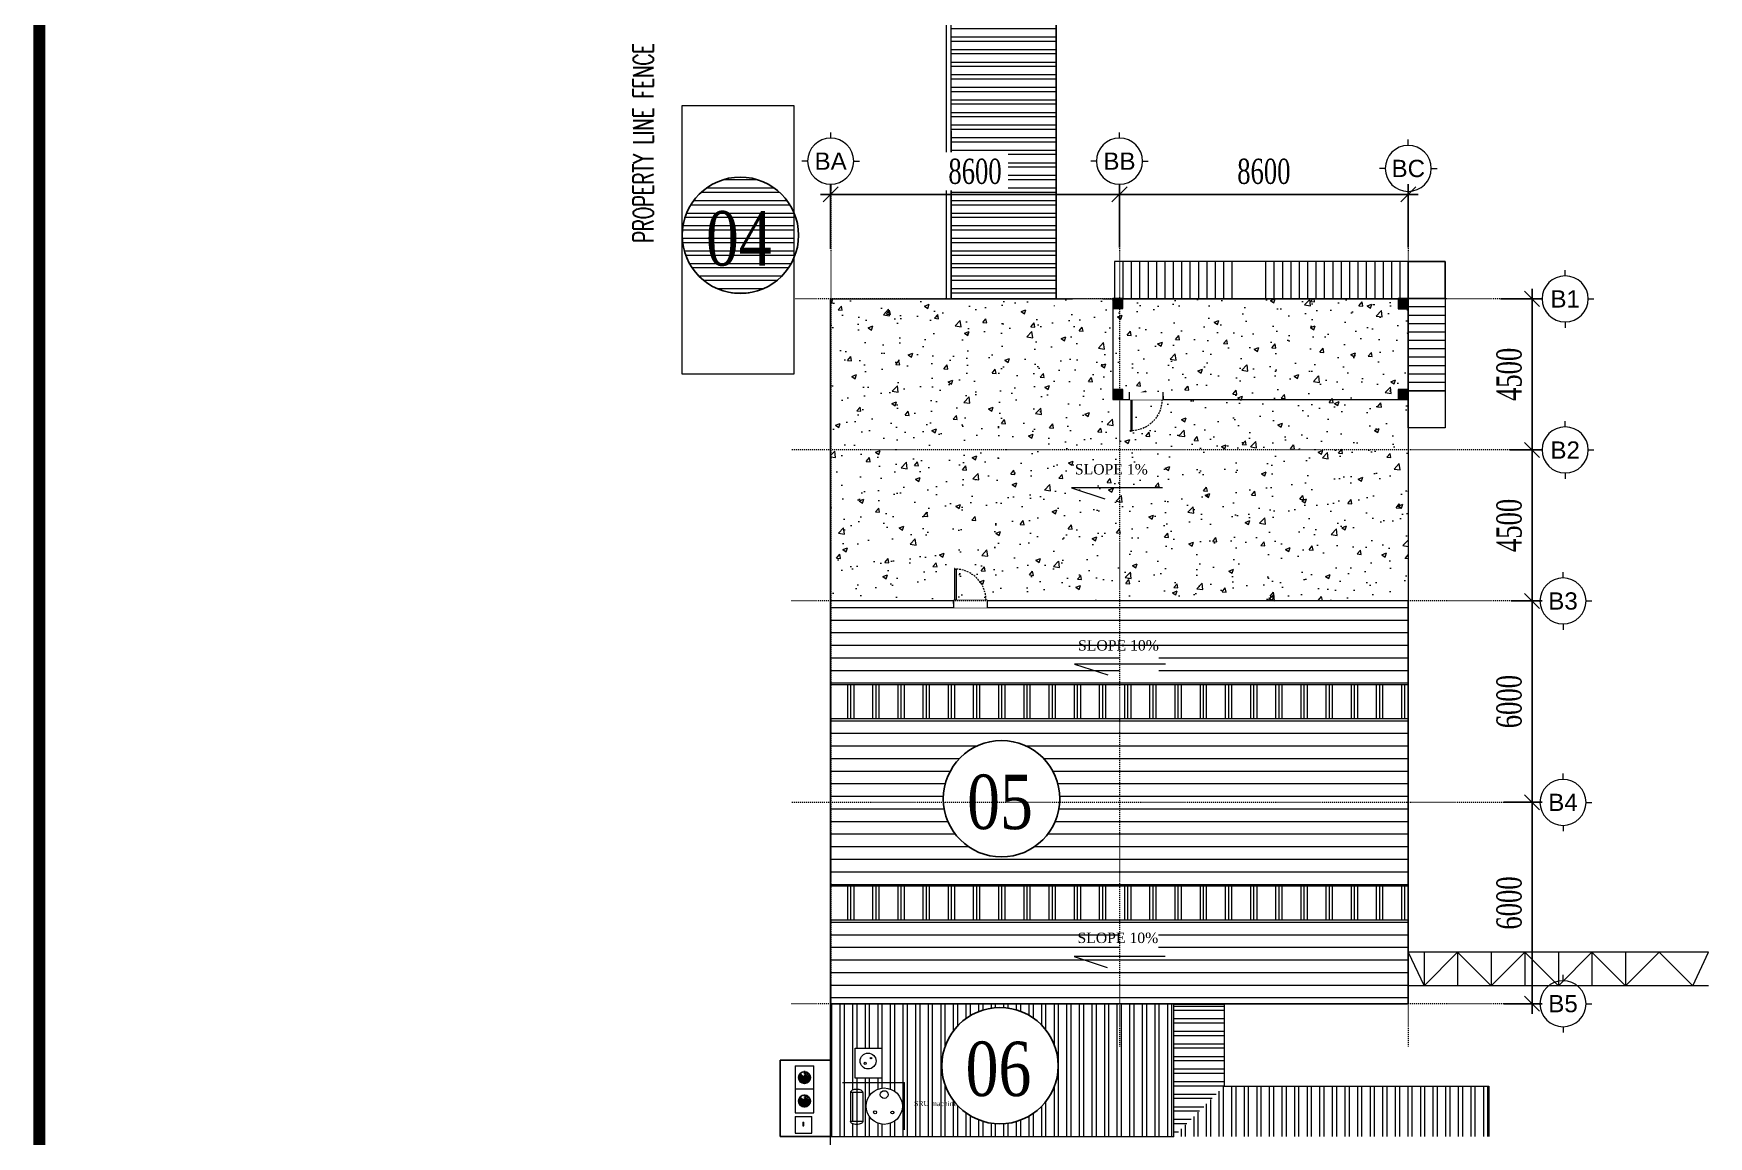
# Model space of a CAD drawing. Header units: inches. Extents: x 340055 to 349452, y -34649 to -30845.
# Drawn here: x 343506.6 to 343672.9, y -32087.1 to -31977.5 of the extents above; entities that cross this region are included whole.
import ezdxf
from ezdxf.enums import TextEntityAlignment as Align

# ---------------------------------------------------------------- set-up
doc = ezdxf.new("R2010")
doc.units = ezdxf.units.IN
doc.header["$MEASUREMENT"] = 0
for name, pattern in [('XRF-A-GRID LINE$0$CENTER', [50.8, 31.75, -6.35, 6.35, -6.35]), ('XRF-A-RF PLAN$0$ACAD_ISO02W100', [15, 12, -3]), ('XRF-A-RF PLAN$0$CENTER', [50.8, 31.75, -6.35, 6.35, -6.35]), ('XRF-A-RF PLAN$0$DASHED', [0.75, 0.5, -0.25]), ('XRF-A-RF PLAN$0$DASHED2', [0.375, 0.25, -0.125])]:
    doc.linetypes.add(name, pattern=pattern)
for name, color, linetype in [('3', 3, 'Continuous'), ('CAUTAO', 7, 'Continuous'), ('XRF-A-RF PLAN$0$cat1', 31, 'Continuous'), ('XRF-A-RF PLAN$0$Line', 7, 'Continuous'), ('XRF-A-RF PLAN$0$MText', 7, 'Continuous'), ('XRF-A-RF PLAN$0$Polyline', 7, 'Continuous'), ('XRF-A-RF PLAN$0$TL cloud', 4, 'Continuous'), ('XRF-A-RF PLAN$0$TL- Steel Platform Structure', 30, 'Continuous'), ('XRF-A-RF PLAN$0$TL-Roof', 60, 'Continuous')]:
    doc.layers.add(name, color=color, linetype=linetype)
for name, color, linetype, lineweight in [('TL-TIILE BLOCK A2$0$TL-TITLE BLOCK 1', 7, 'Continuous', 50), ('XRF-A-GRID LINE$0$text', 2, 'Continuous', 20), ('XRF-A-GRID LINE$0$TL-AXIS', 252, 'Continuous', 15), ('XRF-A-GRID LINE$0$ZONES', 7, 'Continuous', 9), ('XRF-A-RF PLAN$0$DOOR 1', 140, 'Continuous', 15), ('XRF-A-RF PLAN$0$khuat', 9, 'XRF-A-RF PLAN$0$DASHED2', 15), ('XRF-A-RF PLAN$0$TL-AXIS', 252, 'XRF-A-RF PLAN$0$CENTER', 15), ('XRF-A-RF PLAN$0$TL-CSA-AXIS', 252, 'Continuous', 15), ('XRF-A-RF PLAN$0$TL-RC', 4, 'Continuous', 15), ('XRF-A-RF PLAN$0$WIPEOUT', 252, 'Continuous', 40)]:
    doc.layers.add(name, color=color, linetype=linetype, lineweight=lineweight)
doc.styles.add('ST1', font='times.ttf', dxfattribs={"width": 0.7})
doc.styles.add('vntimeh.shx', font='vntimeh.shx', dxfattribs={"width": 0.8, "bigfont": 'bigfont.shx'})
doc.styles.add('XRF-A-GRID LINE$0$ARIALH', font='')
doc.styles.add('XRF-A-RF PLAN$0$DIM', font='romans.shx', dxfattribs={"width": 0.65})
doc.styles.add('XRF-A-RF PLAN$0$Standard', font='arial.ttf')
doc.styles.add('XRF-A-RF PLAN$0$VNH', font='', dxfattribs={"height": 150})
doc.styles.get('XRF-A-GRID LINE$0$ARIALH').set_extended_font_data('.VnArialH')
doc.styles.get('XRF-A-RF PLAN$0$VNH').set_extended_font_data('.VnAvantH')
doc.dimstyles.new('300', dxfattribs={"dimtxt": 2.5, "dimasz": 1.5, "dimexe": 1, "dimexo": 0, "dimgap": 1, "dimtad": 1, "dimtoh": 1, "dimdec": 0, "dimlfac": 300, "dimzin": 0, "dimdsep": 46, "dimtxsty": 'ST1', "dimblk": 'OBLIQUE', "dimcen": 1, "dimdle": 1, "dimclrd": 8, "dimclre": 8, "dimclrt": 3, "dimadec": 0, "dimazin": 0, "dimtfac": 1, "dimtdec": 0, "dimtix": 1, "dimtofl": 0, "dimtmove": 1, "dimatfit": 3, "dimfxl": 0, "dimtolj": 1, "dimtzin": 0, "dimlwd": -1, "dimlwe": -1, "dimarcsym": 0})
pattern_1 = [(180, (353505.5476, -27628.2967), (-9e-17, -1.25), []), (180, (353505.1309, -27627.88), (-9e-17, -1.25), [])]
pattern_2 = [(180, (353505.5476, -27628.2967), (-2e-16, -1.25), [])]
pattern_3 = [(90, (353505.5476, -27628.2967), (-2.5, 2e-16), []), (90, (353505.235, -27628.2967), (-2.5, 2e-16), []), (90, (353504.9226, -27628.2967), (-2.5, 2e-16), [])]
pattern_4 = [(45, (353505.54759, -27628.2967), (-0.0589255651, 0.0589255651), [])]

# ---------------------------------------------------------------- blocks, each defined once
blk = doc.blocks.new('XRF-A-RF PLAN$0$A$C3F6F6984')
at = {"color": 8, "linetype": 'XRF-A-RF PLAN$0$CENTER'}
for p, q in [((0, 400), (800, 400)), ((400, 0), (400, 800))]:
    blk.add_line(p, q, dxfattribs=at)
at = {"color": 8}
for p, q in [((331, 386), (134, 346)), ((347, 354), (196, 221)), ((354, 453), (221, 604)), ((260, 712), (255, 714)), ((260, 89), (255, 85)), ((260, 712), (259, 707)), ((259, 707), (270, 706)), ((265, 97), (260, 93)), ((260, 93), (260, 89)), ((268, 103), (265, 102)), ((265, 102), (265, 97)), ((272, 113), (267, 110)), ((267, 110), (268, 103)), ((270, 706), (270, 697)), ((270, 697), (277, 699)), ((272, 113), (273, 129)), ((280, 134), (273, 129)), ((277, 699), (275, 692)), ((275, 692), (282, 691)), ((285, 143), (280, 139)), ((280, 139), (280, 134)), ((282, 691), (283, 686)), ((291, 152), (282, 151)), ((282, 151), (285, 143)), ((283, 686), (290, 683)), ((290, 683), (290, 678)), ((290, 678), (293, 676)), ((293, 676), (291, 671)), ((291, 671), (301, 668)), ((301, 164), (291, 162)), ((291, 162), (291, 152)), ((306, 177), (300, 172)), ((300, 172), (301, 164)), ((301, 668), (301, 661)), ((301, 661), (309, 660)), ((309, 660), (306, 652)), ((306, 652), (309, 648)), ((314, 188), (306, 182)), ((306, 182), (306, 177)), ((309, 648), (308, 640)), ((308, 640), (313, 637)), ((313, 637), (308, 632)), ((308, 632), (314, 627)), ((308, 632), (308, 632)), ((314, 203), (309, 197)), ((309, 197), (314, 188)), ((313, 210), (314, 203)), ((319, 210), (313, 210)), ((321, 614), (314, 627)), ((324, 611), (319, 604)), ((319, 604), (324, 601)), ((329, 226), (319, 224)), ((319, 224), (319, 218)), ((319, 218), (319, 210)), ((321, 614), (324, 611)), ((324, 601), (324, 594)), ((324, 594), (331, 594)), ((332, 233), (329, 233)), ((329, 233), (329, 226)), ((331, 594), (331, 584)), ((331, 584), (334, 584)), ((336, 239), (332, 239)), ((332, 239), (332, 233)), ((334, 584), (334, 584)), ((334, 584), (334, 578)), ((334, 578), (339, 578)), ((342, 247), (336, 246)), ((336, 246), (336, 239)), ((339, 578), (339, 573)), ((339, 573), (344, 571)), ((350, 254), (342, 252)), ((342, 252), (342, 247)), ((344, 571), (344, 563)), ((344, 563), (349, 563)), ((349, 563), (345, 555)), ((345, 555), (350, 555)), ((386, 469), (346, 666)), ((350, 555), (349, 548)), ((349, 548), (355, 544)), ((350, 262), (350, 254)), ((358, 262), (350, 262)), ((355, 544), (355, 535)), ((355, 535), (360, 535)), ((358, 532), (360, 535)), ((360, 529), (358, 532)), ((360, 273), (358, 262)), ((360, 529), (360, 521)), ((360, 521), (367, 519)), ((367, 273), (360, 273)), ((367, 519), (365, 512)), ((365, 512), (370, 507)), ((370, 507), (365, 504)), ((365, 504), (373, 501)), ((367, 283), (367, 273)), ((372, 283), (367, 283)), ((373, 501), (370, 496)), ((370, 496), (375, 491)), ((375, 437), (370, 429)), ((370, 429), (375, 426)), ((378, 447), (372, 444)), ((372, 444), (375, 437)), ((376, 301), (372, 300)), ((372, 300), (373, 293)), ((373, 293), (372, 290)), ((372, 290), (372, 283)), ((375, 491), (375, 485)), ((375, 485), (380, 480)), ((375, 426), (380, 419)), ((380, 419), (375, 414)), ((375, 414), (380, 409)), ((380, 409), (375, 403)), ((375, 403), (381, 399)), ((381, 309), (376, 305)), ((376, 305), (376, 301)), ((380, 480), (378, 476)), ((378, 476), (381, 473)), ((385, 462), (378, 455)), ((378, 455), (378, 447)), ((381, 399), (378, 395)), ((378, 395), (385, 390)), ((380, 409), (380, 409)), ((385, 390), (380, 381)), ((380, 381), (385, 378)), ((381, 473), (381, 465)), ((381, 465), (385, 462)), ((385, 378), (381, 368)), ((381, 368), (383, 362)), ((382, 315), (381, 309)), ((388, 314), (382, 315)), ((383, 362), (391, 357)), ((395, 327), (388, 326)), ((388, 326), (388, 314)), ((391, 357), (393, 349)), ((393, 349), (393, 345)), ((393, 345), (399, 339)), ((399, 339), (395, 336)), ((395, 336), (395, 327)), ((414, 331), (454, 134)), ((579, 196), (446, 347)), ((449, 449), (647, 647)), ((449, 351), (647, 153)), ((604, 579), (453, 446)), ((469, 414), (666, 454))]:
    blk.add_line(p, q, dxfattribs=at)
for radius in [350, 70]:
    blk.add_circle((400, 400), radius, dxfattribs=at)
for centre, radius, start, end in [((141, 312), 35, 101.38841, 175.53743), ((212, 307), 106, 175.53743, 237.23938), ((173, 247), 35, 237.23938, 311.38841), ((247, 627), 35, 147.23938, 221.38841), ((307, 588), 106, 85.53743, 147.23938), ((400, 400), 336, 245.59179, 114.14571), ((400, 400), 322, 245.72287, 112.61675), ((400, 400), 308, 245.51721, 112.09153), ((400, 400), 280, 245.45336, 110.66881), ((400, 400), 238, 246.75817, 110.57755), ((312, 659), 35, 11.38841, 85.53743), ((400, 400), 196, 245.64835, 109.79535), ((400, 400), 154, 251.16998, 108.31454), ((400, 400), 112, 255.73424, 105.73118), ((488, 141), 35, 191.38841, 265.53743), ((493, 212), 106, 265.53743, 327.23938), ((553, 173), 35, 327.23938, 41.38841), ((627, 553), 35, 57.23938, 131.38841), ((588, 493), 106, 355.53743, 57.23938), ((659, 488), 35, 281.38841, 355.53743)]:
    blk.add_arc(centre, radius, start, end, dxfattribs=at)
blk = doc.blocks.new('XRF-A-RF PLAN$0$A$C4d860a68')
at = {"layer": 'XRF-A-RF PLAN$0$TL- Steel Platform Structure', "lineweight": 0, "ltscale": 1e-09}
for p, q in [((0, 4950), (0, 3850)), ((250, 4950), (250, 3850)), ((500, 4950), (500, 3850)), ((750, 4950), (750, 3850)), ((1000, 4950), (1000, 3850)), ((1250, 4950), (1250, 3850)), ((1500, 4950), (1500, 3850)), ((1750, 4950), (1750, 3850)), ((2000, 4950), (2000, 3850)), ((2250, 4950), (2250, 3850)), ((2500, 4950), (2500, 3850)), ((2750, 4950), (2750, 3850)), ((3000, 4950), (3000, 3850)), ((3250, 4950), (3250, 3850)), ((3500, 4950), (3500, 3850)), ((4500, 4950), (4500, 3850)), ((4750, 4950), (4750, 3850)), ((5000, 4950), (5000, 3850)), ((5250, 4950), (5250, 3850)), ((5500, 4950), (5500, 3850)), ((5750, 4950), (5750, 3850)), ((6000, 4950), (6000, 3850)), ((6250, 4950), (6250, 3850)), ((6500, 4950), (6500, 3850)), ((6750, 4950), (6750, 3850)), ((7000, 4950), (7000, 3850)), ((7250, 4950), (7250, 3850)), ((7500, 4950), (7500, 3850)), ((7750, 4950), (7750, 3850)), ((8000, 4950), (8000, 3850)), ((8250, 4950), (8250, 3850)), ((8500, 4950), (8500, 3850)), ((8750, 4950), (8750, 3850)), ((9850, 3600), (8750, 3600)), ((9850, 3850), (8766, 3850)), ((9850, 3350), (8750, 3350)), ((9850, 3100), (8750, 3100)), ((9850, 2850), (8750, 2850)), ((9850, 2600), (8750, 2600)), ((9850, 2350), (8750, 2350)), ((9850, 2100), (8750, 2100)), ((9850, 1850), (8750, 1850)), ((9850, 1600), (8750, 1600)), ((9850, 1350), (8750, 1350)), ((9850, 1100), (8750, 1100))]:
    blk.add_line(p, q, dxfattribs=at)
for points in [[(9850, 4950), (0, 4950), (0, 3850), (9850, 3850)], [(8750, 4950), (9850, 4950), (9850, 3850), (8750, 3850)], [(8750, 1100), (9850, 1100), (9850, 0), (8750, 0)]]:
    blk.add_lwpolyline(points, close=True, dxfattribs=at)
for points in [[(8750, 3850), (8750, 1100)], [(9850, 3850), (9850, 1100)]]:
    blk.add_lwpolyline(points, dxfattribs=at)
blk = doc.blocks.new('XRF-A-RF PLAN$0$pb')
at = {"layer": 'XRF-A-RF PLAN$0$TL- Steel Platform Structure', "lineweight": 0, "ltscale": 1e-09}
for p, q in [((-2252251, -1332146), (-2261191, -1332146)), ((-2261191, -1332146), (-2260721, -1333146)), ((-2260721, -1332146), (-2260721, -1333146)), ((-2260721, -1333146), (-2259721, -1332146)), ((-2259721, -1332146), (-2259721, -1333146)), ((-2259721, -1332146), (-2258721, -1333146)), ((-2258721, -1332146), (-2258721, -1333146)), ((-2258721, -1333146), (-2257721, -1332146)), ((-2257721, -1332146), (-2257721, -1333146)), ((-2257721, -1332146), (-2256721, -1333146)), ((-2256721, -1332146), (-2256721, -1333146)), ((-2256721, -1333146), (-2255721, -1332146)), ((-2255721, -1332146), (-2255721, -1333146)), ((-2255721, -1332146), (-2254721, -1333146)), ((-2254721, -1332146), (-2254721, -1333146)), ((-2254721, -1333146), (-2253721, -1332146)), ((-2253721, -1332146), (-2252721, -1333146)), ((-2252721, -1333146), (-2252251, -1332146)), ((-2252251, -1333146), (-2261191, -1333146))]:
    blk.add_line(p, q, dxfattribs=at)
blk = doc.blocks.new('XRF-A-RF PLAN$0$D 1000')
at = {"color": 8, "ltscale": 3}
blk.add_line((35, 150), (965, 150), dxfattribs=at)
at = {"ltscale": 3}
for points in [[(35, 1097), (30, 1097), (30, 1063), (35, 1063)], [(35, 150), (35, 1080), (75, 1080), (75, 150)], [(37, 152), (37, 1078), (73, 1078), (73, 152)]]:
    blk.add_lwpolyline(points, close=True, dxfattribs=at)
for points in [[(50, 100), (50, 50), (0, 50), (0, 150), (35, 150), (35, 100), (50, 100), (50, 50)], [(950, 100), (950, 50), (1000, 50), (1000, 150), (965, 150), (965, 100), (950, 100), (950, 50)]]:
    blk.add_lwpolyline(points, dxfattribs=at)
blk.add_circle((35, 150), 10.4, dxfattribs=at)
at = {"color": 8, "linetype": 'XRF-A-RF PLAN$0$DASHED', "ltscale": 100}
blk.add_arc((35, 150), 930, 360, 90, dxfattribs=at)
blk.add_wipeout([(0, 150), (0, -70), (1000, -70), (1000, 150)]).dxf.layer = 'XRF-A-RF PLAN$0$WIPEOUT'
for points in [[(0, 150), (0, -70)], [(1000, 150), (1000, -70)]]:
    blk.add_lwpolyline(points)
blk = doc.blocks.new('XRF-A-GRID LINE$0$truc')
at = {"layer": 'XRF-A-GRID LINE$0$text', "color": 8}
for p, q in [((0, 4), (0, 5)), ((-4, 0), (-5, 0)), ((4, 0), (5, 0)), ((0, -4), (0, -5))]:
    blk.add_line(p, q, dxfattribs=at)
blk.add_circle((0, 0), 4, dxfattribs=at)
at = {"layer": 'XRF-A-GRID LINE$0$text', "color": 8, "style": 'XRF-A-GRID LINE$0$ARIALH'}
blk.add_attdef('TENTRUCDINHVI', text='', height=3, dxfattribs=at).set_placement((0, 0), align=Align.MIDDLE)
blk = doc.blocks.new('XRF-A-GRID LINE')
at = {"layer": 'XRF-A-GRID LINE$0$TL-AXIS', "linetype": 'XRF-A-GRID LINE$0$CENTER', "lineweight": 0, "ltscale": 0.01}
for p, q in [((-2975945, -1309435), (-2975945, -1334959)), ((-2967345, -1309435), (-2967345, -1334959)), ((-2958745, -1309435), (-2958745, -1334959)), ((-2955302, -1312682), (-2977031, -1312682)), ((-2954994, -1317182), (-2977110, -1317182)), ((-2955302, -1321682), (-2977110, -1321682)), ((-2954994, -1327682), (-2977110, -1327682)), ((-2955302, -1333682), (-2977110, -1333682))]:
    blk.add_line(p, q, dxfattribs=at)
ref = blk.add_blockref('XRF-A-GRID LINE$0$truc', (-2975945, -1308578), dxfattribs=dict(at, xscale=-171.4285714291036, yscale=171.4285714291036, zscale=171.4285714285714, rotation=180))
ref.add_attrib('TENTRUCDINHVI', 'BA', dxfattribs={"layer": 'XRF-A-GRID LINE$0$ZONES', "height": 514.3, "style": 'XRF-A-GRID LINE$0$ARIALH'}).set_placement((-2975945, -1308578), align=Align.MIDDLE)
ref = blk.add_blockref('XRF-A-GRID LINE$0$truc', (-2967345, -1308578), dxfattribs=dict(at, xscale=-171.4285714291036, yscale=171.4285714291036, zscale=171.4285714285714, rotation=180))
ref.add_attrib('TENTRUCDINHVI', 'BB', dxfattribs={"layer": 'XRF-A-GRID LINE$0$ZONES', "height": 514.3, "style": 'XRF-A-GRID LINE$0$ARIALH'}).set_placement((-2967345, -1308578), align=Align.MIDDLE)
ref = blk.add_blockref('XRF-A-GRID LINE$0$truc', (-2958745, -1308795), dxfattribs=dict(at, xscale=-171.4285714291036, yscale=171.4285714291036, zscale=171.4285714285714, rotation=180))
ref.add_attrib('TENTRUCDINHVI', 'BC', dxfattribs={"layer": 'XRF-A-GRID LINE$0$ZONES', "height": 514.3, "style": 'XRF-A-GRID LINE$0$ARIALH'}).set_placement((-2958745, -1308795), align=Align.MIDDLE)
ref = blk.add_blockref('XRF-A-GRID LINE$0$truc', (-2954073, -1312682), dxfattribs=dict(at, xscale=-171.4285714291036, yscale=171.4285714291036, zscale=171.4285714285714, rotation=180))
ref.add_attrib('TENTRUCDINHVI', 'B1', dxfattribs={"layer": 'XRF-A-GRID LINE$0$ZONES', "height": 514.3, "style": 'XRF-A-GRID LINE$0$ARIALH'}).set_placement((-2954073, -1312682), align=Align.MIDDLE)
ref = blk.add_blockref('XRF-A-GRID LINE$0$truc', (-2954073, -1317182), dxfattribs=dict(at, xscale=-171.4285714291036, yscale=171.4285714291036, zscale=171.4285714285714, rotation=180))
ref.add_attrib('TENTRUCDINHVI', 'B2', dxfattribs={"layer": 'XRF-A-GRID LINE$0$ZONES', "height": 514.3, "style": 'XRF-A-GRID LINE$0$ARIALH'}).set_placement((-2954073, -1317182), align=Align.MIDDLE)
ref = blk.add_blockref('XRF-A-GRID LINE$0$truc', (-2954137, -1321682), dxfattribs=dict(at, xscale=-171.4285714291036, yscale=171.4285714291036, zscale=171.4285714285714, rotation=180))
ref.add_attrib('TENTRUCDINHVI', 'B3', dxfattribs={"layer": 'XRF-A-GRID LINE$0$ZONES', "height": 514.3, "style": 'XRF-A-GRID LINE$0$ARIALH'}).set_placement((-2954137, -1321682), align=Align.MIDDLE)
ref = blk.add_blockref('XRF-A-GRID LINE$0$truc', (-2954137, -1327682), dxfattribs=dict(at, xscale=-171.4285714291036, yscale=171.4285714291036, zscale=171.4285714285714, rotation=180))
ref.add_attrib('TENTRUCDINHVI', 'B4', dxfattribs={"layer": 'XRF-A-GRID LINE$0$ZONES', "height": 514.3, "style": 'XRF-A-GRID LINE$0$ARIALH'}).set_placement((-2954137, -1327682), align=Align.MIDDLE)
ref = blk.add_blockref('XRF-A-GRID LINE$0$truc', (-2954137, -1333682), dxfattribs=dict(at, xscale=-171.4285714291036, yscale=171.4285714291036, zscale=171.4285714285714, rotation=180))
ref.add_attrib('TENTRUCDINHVI', 'B5', dxfattribs={"layer": 'XRF-A-GRID LINE$0$ZONES', "height": 514.3, "style": 'XRF-A-GRID LINE$0$ARIALH'}).set_placement((-2954137, -1333682), align=Align.MIDDLE)
blk = doc.blocks.new('_Oblique')
at = {"color": 0, "linetype": 'ByBlock', "lineweight": -2}
blk.add_line((-0.5, -0.5), (0.5, 0.5), dxfattribs=at)
blk = doc.blocks.new('*D474')
at = {"color": 8, "linetype": 'Continuous', "transparency": 16777216}
for p, q in [((343655.35, -32074.9), (343655.35, -32052.9)), ((343652.56, -32053.9), (343656.35, -32053.9)), ((343652.56, -32073.9), (343656.35, -32073.9))]:
    blk.add_line(p, q, dxfattribs=at)
at = {"layer": 'Defpoints', "color": 0, "transparency": 16777216}
for p in [(343652.56, -32053.9), (343655.35, -32053.9), (343652.56, -32073.9)]:
    blk.add_point(p, dxfattribs=at)
at = {"color": 8, "transparency": 16777216, "xscale": 1.5, "yscale": 1.5, "zscale": 1.5}
for p, rotation in [((343655.35, -32053.9), 90), ((343655.35, -32073.9), 270)]:
    blk.add_blockref('_Oblique', p, dxfattribs=dict(at, rotation=rotation))
at = {"color": 3, "transparency": 16777216, "insert": (343653.08, -32063.9), "char_height": 2.5, "attachment_point": 5, "rotation": 90, "style": 'ST1', "bg_fill": 3, "box_fill_scale": 1.25, "bg_fill_color": 256, "bg_fill_true_color": 13158600, "bg_fill_transparency": 0}
blk.add_mtext('\\A1;6000', dxfattribs=at)
blk = doc.blocks.new('*D475')
at = {"color": 8, "linetype": 'Continuous', "transparency": 16777216}
for p, q in [((343655.35, -32054.9), (343655.35, -32032.9)), ((343653.27, -32033.9), (343656.35, -32033.9)), ((343652.56, -32053.9), (343656.35, -32053.9))]:
    blk.add_line(p, q, dxfattribs=at)
at = {"layer": 'Defpoints', "color": 0, "transparency": 16777216}
for p in [(343653.27, -32033.9), (343655.35, -32033.9), (343652.56, -32053.9)]:
    blk.add_point(p, dxfattribs=at)
at = {"color": 8, "transparency": 16777216, "xscale": 1.5, "yscale": 1.5, "zscale": 1.5}
for p, rotation in [((343655.35, -32033.9), 90), ((343655.35, -32053.9), 270)]:
    blk.add_blockref('_Oblique', p, dxfattribs=dict(at, rotation=rotation))
at = {"color": 3, "transparency": 16777216, "insert": (343653.08, -32043.9), "char_height": 2.5, "attachment_point": 5, "rotation": 90, "style": 'ST1', "bg_fill": 3, "box_fill_scale": 1.25, "bg_fill_color": 256, "bg_fill_true_color": 13158600, "bg_fill_transparency": 0}
blk.add_mtext('\\A1;6000', dxfattribs=at)
blk = doc.blocks.new('*D476')
at = {"color": 8, "linetype": 'Continuous', "transparency": 16777216}
for p, q in [((343655.35, -32034.9), (343655.35, -32017.9)), ((343653.16, -32018.9), (343656.35, -32018.9)), ((343653.27, -32033.9), (343656.35, -32033.9))]:
    blk.add_line(p, q, dxfattribs=at)
at = {"layer": 'Defpoints', "color": 0, "transparency": 16777216}
for p in [(343653.16, -32018.9), (343655.35, -32018.9), (343653.27, -32033.9)]:
    blk.add_point(p, dxfattribs=at)
at = {"color": 8, "transparency": 16777216, "xscale": 1.5, "yscale": 1.5, "zscale": 1.5}
for p, rotation in [((343655.35, -32018.9), 90), ((343655.35, -32033.9), 270)]:
    blk.add_blockref('_Oblique', p, dxfattribs=dict(at, rotation=rotation))
at = {"color": 3, "transparency": 16777216, "insert": (343653.08, -32026.4), "char_height": 2.5, "attachment_point": 5, "rotation": 90, "style": 'ST1', "bg_fill": 3, "box_fill_scale": 1.25, "bg_fill_color": 256, "bg_fill_true_color": 13158600, "bg_fill_transparency": 0}
blk.add_mtext('\\A1;4500', dxfattribs=at)
blk = doc.blocks.new('*D477')
at = {"color": 8, "linetype": 'Continuous', "transparency": 16777216}
for p, q in [((343655.35, -32019.9), (343655.35, -32002.9)), ((343652.23, -32003.9), (343656.35, -32003.9)), ((343653.16, -32018.9), (343656.35, -32018.9))]:
    blk.add_line(p, q, dxfattribs=at)
at = {"layer": 'Defpoints', "color": 0, "transparency": 16777216}
for p in [(343652.23, -32003.9), (343655.35, -32003.9), (343653.16, -32018.9)]:
    blk.add_point(p, dxfattribs=at)
at = {"color": 8, "transparency": 16777216, "xscale": 1.5, "yscale": 1.5, "zscale": 1.5}
for p, rotation in [((343655.35, -32003.9), 90), ((343655.35, -32018.9), 270)]:
    blk.add_blockref('_Oblique', p, dxfattribs=dict(at, rotation=rotation))
at = {"color": 3, "transparency": 16777216, "insert": (343653.08, -32011.4), "char_height": 2.5, "attachment_point": 5, "rotation": 90, "style": 'ST1', "bg_fill": 3, "box_fill_scale": 1.25, "bg_fill_color": 256, "bg_fill_true_color": 13158600, "bg_fill_transparency": 0}
blk.add_mtext('\\A1;4500', dxfattribs=at)
blk = doc.blocks.new('*D478')
at = {"color": 8, "linetype": 'Continuous', "transparency": 16777216}
for p, q in [((343614.4, -31998.79), (343614.4, -31992.52)), ((343643.06, -31998.79), (343643.06, -31992.52)), ((343644.06, -31993.52), (343613.4, -31993.52))]:
    blk.add_line(p, q, dxfattribs=at)
at = {"layer": 'Defpoints', "color": 0, "transparency": 16777216}
for p in [(343614.4, -31993.52), (343614.4, -31998.79), (343643.06, -31998.79)]:
    blk.add_point(p, dxfattribs=at)
at = {"color": 8, "transparency": 16777216, "xscale": 1.5, "yscale": 1.5, "zscale": 1.5, "rotation": 180}
blk.add_blockref('_Oblique', (343614.4, -31993.52), dxfattribs=at)
at = {"color": 8, "transparency": 16777216, "xscale": 1.5, "yscale": 1.5, "zscale": 1.5}
blk.add_blockref('_Oblique', (343643.06, -31993.52), dxfattribs=at)
at = {"color": 3, "transparency": 16777216, "insert": (343628.73, -31991.25), "char_height": 2.5, "attachment_point": 5, "style": 'ST1', "bg_fill": 3, "box_fill_scale": 1.25, "bg_fill_color": 256, "bg_fill_true_color": 13158600, "bg_fill_transparency": 0}
blk.add_mtext('\\A1;8600', dxfattribs=at)
blk = doc.blocks.new('*D479')
at = {"color": 8, "linetype": 'Continuous', "transparency": 16777216}
for p, q in [((343585.73, -31998.93), (343585.73, -31992.52)), ((343614.4, -31998.79), (343614.4, -31992.52)), ((343615.4, -31993.52), (343584.73, -31993.52))]:
    blk.add_line(p, q, dxfattribs=at)
at = {"layer": 'Defpoints', "color": 0, "transparency": 16777216}
for p in [(343585.73, -31993.52), (343585.73, -31998.93), (343614.4, -31998.79)]:
    blk.add_point(p, dxfattribs=at)
at = {"color": 8, "transparency": 16777216, "xscale": 1.5, "yscale": 1.5, "zscale": 1.5, "rotation": 180}
blk.add_blockref('_Oblique', (343585.73, -31993.52), dxfattribs=at)
at = {"color": 8, "transparency": 16777216, "xscale": 1.5, "yscale": 1.5, "zscale": 1.5}
blk.add_blockref('_Oblique', (343614.4, -31993.52), dxfattribs=at)
at = {"color": 3, "transparency": 16777216, "insert": (343600.06, -31991.25), "char_height": 2.5, "attachment_point": 5, "style": 'ST1', "bg_fill": 3, "box_fill_scale": 1.25, "bg_fill_color": 256, "bg_fill_true_color": 13158600, "bg_fill_transparency": 0}
blk.add_mtext('\\A1;8600', dxfattribs=at)
blk = doc.blocks.new('kt kien truc 1')
at = {"layer": 'TL-TIILE BLOCK A2$0$TL-TITLE BLOCK 1', "const_width": 1}
blk.add_lwpolyline([(20, 10), (579, 10), (584, 15), (584, 405), (579, 410), (20, 410), (15, 405), (15, 15)], close=True, dxfattribs=at)

msp = doc.modelspace()

# ---------------------------------------------------------------- hatches: boundary and pattern name
at = {"layer": 'XRF-A-RF PLAN$0$TL-RC', "lineweight": 0, "ltscale": 1e-09, "transparency": 33554559}
h = msp.add_hatch(dxfattribs=at)
h.set_pattern_fill('AR-CONC', color=256, scale=0.666667)
h.set_pattern_definition([(50, (353505.5476, -27628.2967), (4.7817346, -0.4183476), [0.5, -5.5]), (355, (353505.5476, -27628.2967), (-0.925009, 5.0146142), [0.4, -4.4]), (100.451444, (353505.946, -27628.3316), (3.8567256, 4.5962666), [0.4249346, -4.6742807]), (46.1842, (353505.5476, -27626.9634), (7.1149422, -1.103462), [0.75, -8.25]), (96.635635, (353506.1405, -27627.055), (6.2310796, 6.494124), [0.6374023, -7.011425]), (351.184164, (353505.5476, -27626.9634), (6.2310796, 6.494124), [0.6, -6.6]), (21, (353506.2143, -27627.2967), (3.9793803, -2.684126), [0.5, -5.5]), (326, (353506.2143, -27627.2967), (1.6221022, 4.8343336), [0.4, -4.4]), (71.451445, (353506.546, -27627.5204), (5.6014825, 2.1502077), [0.4249346, -4.6742807]), (37.5, (353505.5476, -27628.2967), (0.0810657, 2.21929236), [0, -4.3466667, 0, -4.4666667, 0, -4.4166667]), (7.5, (353505.5476, -27628.2967), (1.7537969, 2.6294114), [0, -2.54666667, 0, -4.24666667, 0, -1.68333333]), (327.5, (353504.061, -27628.2967), (3.55881624, -0.1503658), [0, -1.6666667, 0, -5.2, 0, -6.9]), (317.5, (353503.3943, -27628.2967), (3.8879078, 0.66736655), [0, -2.1666667, 0, -3.4533333, 0, -4.9])])
h.paths.add_polyline_path([(343585.7302, -32003.9021), (343643.0635, -32003.8721), (343643.0635, -32073.9021), (343643.0635, -32033.9021), (343585.7302, -32033.9021)])
at = {"layer": 'XRF-A-RF PLAN$0$TL-RC', "lineweight": 0, "ltscale": 1e-09}
h = msp.add_hatch(dxfattribs=at)
h.set_pattern_fill('ANSI31', color=256, scale=0.666667)
h.set_pattern_definition(pattern_4)
h.paths.add_polyline_path([(343613.7302, -32004.8721), (343614.7302, -32004.8721), (343614.7302, -32003.8721), (343613.7302, -32003.8721)])
h = msp.add_hatch(dxfattribs=at)
h.set_pattern_fill('ANSI31', color=256, scale=0.666667)
h.set_pattern_definition(pattern_4)
h.paths.add_polyline_path([(343642.0635, -32004.9021), (343643.0635, -32004.9021), (343643.0635, -32003.9021), (343642.0635, -32003.9021)])
h = msp.add_hatch(dxfattribs=at)
h.set_pattern_fill('ANSI31', color=256, scale=0.666667)
h.set_pattern_definition(pattern_4)
h.paths.add_polyline_path([(343613.7302, -32013.9021), (343614.7302, -32013.9021), (343614.7302, -32012.9021), (343613.7302, -32012.9021)])
h = msp.add_hatch(dxfattribs=at)
h.set_pattern_fill('ANSI31', color=256, scale=0.666667)
h.set_pattern_definition(pattern_4)
h.paths.add_polyline_path([(343642.0635, -32013.9021), (343643.0635, -32013.9021), (343643.0635, -32012.9021), (343642.0635, -32012.9021)])
at = {"layer": 'XRF-A-RF PLAN$0$TL-Roof', "lineweight": 0, "ltscale": 1e-09, "transparency": 33554687}
h = msp.add_hatch(dxfattribs=at)
h.set_pattern_fill('ANSI32', color=256, scale=3.333333, angle=135)
h.set_pattern_definition(pattern_1)
h.paths.add_polyline_path([(343608.0978, -31971.1172), (343597.6978, -31971.1172), (343597.6978, -32003.8904), (343608.0978, -32003.8904)])
h = msp.add_hatch(dxfattribs=at)
h.set_pattern_fill('ANSI32', color=256, scale=3.333333, angle=135)
h.set_pattern_definition(pattern_1)
h.paths.add_polyline_path([(343582.1086, -31999.7833), (343582.1086, -31995.3904, 0.82178196), (343570.9897, -31997.5868, 0.82178196)])
at = {"layer": 'XRF-A-RF PLAN$0$TL-Roof', "lineweight": 0, "ltscale": 1e-09, "transparency": 33554559}
h = msp.add_hatch(dxfattribs=at)
h.set_pattern_fill('ANSI31', color=256, scale=10, angle=135)
h.set_pattern_definition(pattern_2)
h.paths.add_polyline_path([(343614.3968, -32045.5688), (343585.7302, -32045.5688), (343585.7302, -32042.2354), (343614.3968, -32042.2354)], flags=17)
edge = h.paths.add_edge_path()
edge.add_arc((343602.6901, -32053.546), 5.7764, 356.465794, 543.534206)
edge.add_line((343596.9247, -32053.9021), (343585.7302, -32053.9021))
edge.add_line((343585.7302, -32053.9021), (343585.7302, -32033.9021))
edge.add_line((343585.7302, -32033.9021), (343614.3968, -32033.9021))
edge.add_line((343614.3968, -32033.9021), (343614.3968, -32053.9021))
edge.add_line((343614.3968, -32053.9021), (343608.4555, -32053.9021))
h = msp.add_hatch(dxfattribs=at)
h.set_pattern_fill('ANSI31', color=256, scale=10, angle=135)
h.set_pattern_definition(pattern_2)
h.paths.add_polyline_path([(343643.0635, -32033.9021), (343614.3968, -32033.9021), (343614.3968, -32053.9021), (343643.0635, -32053.9021)])
h.paths.add_polyline_path([(343614.3968, -32045.5688), (343614.3968, -32042.2354), (343643.0635, -32042.2354), (343643.0635, -32045.5688)])
h.paths.add_polyline_path([(343609.931, -32041.1131), (343618.2892, -32041.1131), (343618.2892, -32038.6363), (343609.931, -32038.6363)])
h = msp.add_hatch(dxfattribs=at)
h.set_pattern_fill('PLAST', color=256, scale=10, angle=90)
h.set_pattern_definition(pattern_3)
h.paths.add_polyline_path([(343585.7302, -32042.2354), (343585.7302, -32045.5688), (343643.0635, -32045.5688), (343643.0635, -32042.2354)])
h = msp.add_hatch(dxfattribs=at)
h.set_pattern_fill('ANSI31', color=256, scale=10, angle=135)
h.set_pattern_definition(pattern_2)
h.paths.add_polyline_path([(343585.7302, -32065.5688), (343585.7302, -32062.2354), (343614.3968, -32062.2354), (343614.3968, -32065.5688)], flags=17)
edge = h.paths.add_edge_path()
edge.add_arc((343602.6901, -32053.546), 5.7764, 183.534206, 356.465794)
edge.add_line((343608.4555, -32053.9021), (343614.3968, -32053.9021))
edge.add_line((343614.3968, -32053.9021), (343614.3968, -32073.8988))
edge.add_line((343614.3968, -32073.8988), (343585.7302, -32073.8988))
edge.add_line((343585.7302, -32073.8988), (343585.7302, -32053.9021))
edge.add_line((343585.7302, -32053.9021), (343596.9247, -32053.9021))
h = msp.add_hatch(dxfattribs=at)
h.set_pattern_fill('ANSI31', color=256, scale=10, angle=135)
h.set_pattern_definition(pattern_2)
h.paths.add_polyline_path([(343643.0424, -32073.8987), (343614.3757, -32073.8684), (343614.3969, -32053.8685), (343643.0635, -32053.8988)])
h.paths.add_polyline_path([(343614.3986, -32062.2081), (343614.3951, -32065.5415), (343643.0617, -32065.5688), (343643.0653, -32062.2354)])
h.paths.add_polyline_path([(343609.9175, -32066.6527), (343618.2757, -32066.6615), (343618.273, -32069.1384), (343609.9149, -32069.1296)])
h = msp.add_hatch(dxfattribs=at)
h.set_pattern_fill('PLAST', color=256, scale=10, angle=90)
h.set_pattern_definition(pattern_3)
h.paths.add_polyline_path([(343585.7302, -32062.2354), (343585.7302, -32065.5688), (343643.0635, -32065.5688), (343643.0635, -32062.2354)])
at = {"layer": 'XRF-A-RF PLAN$0$TL-Roof', "lineweight": 0, "ltscale": 1e-09}
h = msp.add_hatch(dxfattribs=at)
h.set_pattern_fill('ANSI32', color=8, scale=3.333333, angle=45)
h.set_pattern_definition([(90, (21772.9338, 4798.5053), (-1.25, 2e-16), []), (90, (21773.3505, 4798.922), (-1.25, 2e-16), [])])
h.paths.add_polyline_path([(343585.7302, -32073.9021), (343585.7302, -32087.0721), (343619.7957, -32087.0721), (343619.7957, -32073.9021)])
h.paths.add_polyline_path([(343596.7616, -32080.0601, -1), (343608.3143, -32080.0601, -1)], flags=16)
h.paths.add_polyline_path([(343589.239, -32084.0758, -1), (343592.848, -32084.0758, -1)], flags=16)
h.paths.add_polyline_path([(343590.8202, -32081.302), (343588.1535, -32081.302), (343588.1535, -32078.302), (343590.8202, -32078.302)], flags=16)
h.paths.add_polyline_path([(343588.0601, -32082.4365, 0.0649481), (343587.8737, -32082.5012, 0.10420294), (343587.7309, -32082.6146, 0.17470452), (343587.6933, -32082.7189), (343588.142, -32082.7189, -0.38785125), (343588.6838, -32082.4695, 0.12923287)], flags=16)
h.paths.add_polyline_path([(343587.9366, -32085.8275, -0.21501043), (343587.6665, -32085.5841), (343588.0204, -32085.5841, -0.7310434), (343587.7674, -32085.766, 0.11471818), (343588.3092, -32085.892, 0.14901328), (343588.7448, -32085.8018, 0.27806516), (343588.9017, -32085.7397, -0.20557877)], flags=16)
h.paths.add_polyline_path([(343597.5414, -32084.4584), (343607.2357, -32084.4584), (343607.2357, -32076.3584), (343597.5414, -32076.3584)], flags=24)
h.paths.add_polyline_path([(343593.844, -32084.3676), (343598.2155, -32084.3676), (343598.2155, -32083.3), (343593.844, -32083.3)], flags=24)
at = {"layer": 'XRF-A-RF PLAN$0$TL-Roof', "lineweight": 0, "ltscale": 1e-09, "transparency": 33554687}
h = msp.add_hatch(dxfattribs=at)
h.set_pattern_fill('ANSI32', color=8, scale=3.333333, angle=135)
h.set_pattern_definition(pattern_1)
h.paths.add_polyline_path([(343624.7957, -32073.957), (343619.7957, -32073.957), (343619.7957, -32087.0903), (343624.7957, -32082.0903)])
h.paths.add_polyline_path([(343620.3259, -32081.4522), (343623.9987, -32081.4522), (343623.9987, -32079.3132), (343620.3259, -32079.3132)], flags=24)
h = msp.add_hatch(dxfattribs=at)
h.set_pattern_fill('ANSI32', color=8, scale=3.333333, angle=45)
h.set_pattern_definition([(90, (353505.5476, -27628.2967), (-1.25, 0), []), (90, (353505.9643, -27627.88), (-1.25, 0), [])])
h.paths.add_polyline_path([(343651.0635, -32087.0903), (343651.0635, -32082.0903), (343624.7957, -32082.0903), (343619.7957, -32087.0903), (343624.7957, -32087.0903)])
h.paths.add_polyline_path([(343636.682, -32086.3211), (343640.3549, -32086.3211), (343640.3549, -32084.1821), (343636.682, -32084.1821)], flags=24)

# ---------------------------------------------------------------- linework, layer by layer
at = {"layer": 'CAUTAO', "color": 1, "true_color": 0xfa051e}
for centre in [(343576.7661, -31997.5868), (343602.6901, -32053.546), (343602.538, -32080.0601)]:
    msp.add_circle(centre, 5.7764, dxfattribs=at)
at = {"layer": 'XRF-A-RF PLAN$0$cat1', "lineweight": 0}
for p, q in [((343585.7302, -32108.2721), (343585.7302, -32003.8721)), ((343588.1535, -32081.302), (343588.1535, -32078.302)), ((343588.1535, -32078.302), (343590.8202, -32078.302)), ((343590.8202, -32078.302), (343590.8202, -32081.302)), ((343582.1968, -32080.0703), (343582.1968, -32084.737)), ((343582.1968, -32080.0703), (343584.0635, -32080.0703)), ((343584.0635, -32084.737), (343584.0635, -32080.0703)), ((343590.8202, -32081.302), (343588.1535, -32081.302)), ((343584.0635, -32082.4037), (343582.1968, -32082.4037)), ((343586.8918, -32081.7158), (343593.0585, -32081.7158)), ((343587.6933, -32082.7189), (343587.6933, -32085.5841)), ((343588.9252, -32082.7189), (343587.6933, -32082.7189)), ((343588.9252, -32082.7189), (343588.9252, -32085.5841)), ((343593.0585, -32086.4358), (343593.0585, -32081.7158)), ((343582.1968, -32084.737), (343584.0635, -32084.737)), ((343582.1968, -32085.102), (343582.1968, -32086.7687)), ((343582.1968, -32085.102), (343583.8635, -32085.102)), ((343582.9802, -32085.662), (343582.9802, -32086.022)), ((343582.9802, -32085.662), (343583.0802, -32085.662)), ((343582.9802, -32086.022), (343583.0802, -32086.022)), ((343583.0802, -32086.022), (343583.0802, -32085.662)), ((343583.8635, -32086.7687), (343583.8635, -32085.102)), ((343588.9252, -32085.5841), (343587.6933, -32085.5841)), ((343582.1968, -32086.7687), (343583.8635, -32086.7687))]:
    msp.add_line(p, q, dxfattribs=at)
msp.add_lwpolyline([(343612.7433, -32003.9021), (343643.0635, -32003.9021), (343643.0635, -32073.9021), (343585.7302, -32073.9021), (343585.7302, -32003.9021), (343609.7193, -32003.9021)], dxfattribs=at)
for points in [[(343588.9252, -32082.7189, 0.17470452), (343588.8876, -32082.6146, 0.10420294), (343588.7448, -32082.5012, 0.0649481), (343588.5583, -32082.4365, 0.0510993), (343588.3092, -32082.411, 0.0510993), (343588.0601, -32082.4365, 0.0649481), (343587.8737, -32082.5012, 0.10420294), (343587.7309, -32082.6146, 0.17470452), (343587.6933, -32082.7189, 0.17470452)], [(343588.9252, -32085.5841, -0.17470452), (343588.8876, -32085.6884, -0.10420294), (343588.7448, -32085.8018, -0.0649481), (343588.5583, -32085.8665, -0.0510993), (343588.3092, -32085.892, -0.0510993), (343588.0601, -32085.8665, -0.0649481), (343587.8737, -32085.8018, -0.10420294), (343587.7309, -32085.6884, -0.17470452), (343587.6933, -32085.5841, -0.17470452)]]:
    msp.add_lwpolyline(points, format="xyb", dxfattribs=at)
for centre, radius in [((343589.4418, -32079.5936), 0.79), ((343589.1579, -32079.8195), 0.1083), ((343589.7318, -32079.307), 0.0717), ((343591.0435, -32084.0758), 1.8045), ((343591.0435, -32082.9236), 0.3867), ((343590.1368, -32084.687), 0.145), ((343591.8518, -32084.707), 0.145)]:
    msp.add_circle(centre, radius, dxfattribs=at)
at = {"layer": 'XRF-A-RF PLAN$0$khuat', "lineweight": 0}
msp.add_lwpolyline([(343612.7433, -32003.9021), (343643.0635, -32003.9021), (343643.0635, -32073.9021), (343585.7302, -32073.9021), (343585.7302, -32003.9021), (343609.7193, -32003.9021)], dxfattribs=at)
at = {"layer": 'XRF-A-RF PLAN$0$Polyline', "linetype": 'XRF-A-RF PLAN$0$ACAD_ISO02W100'}
for p, q in [((343585.7302, -32079.492), (343580.7302, -32079.492)), ((343580.7302, -32079.492), (343580.7302, -32087.0837)), ((343585.7302, -32087.0903), (343580.7302, -32087.0837))]:
    msp.add_line(p, q, dxfattribs=at)
at = {"layer": 'XRF-A-RF PLAN$0$TL cloud', "color": 8, "lineweight": 0, "ltscale": 1e-09}
msp.add_lwpolyline([(343619.7957, -32073.8988), (343585.7302, -32073.8988), (343585.7302, -32087.0721), (343619.7957, -32087.0721)], close=True, dxfattribs=at)
at = {"layer": 'XRF-A-RF PLAN$0$TL-AXIS', "lineweight": 0}
for points in [[(343642.0635, -32004.9021), (343643.0635, -32004.9021), (343643.0635, -32003.9021), (343642.0635, -32003.9021)], [(343642.0635, -32013.9021), (343643.0635, -32013.9021), (343643.0635, -32012.9021), (343642.0635, -32012.9021)]]:
    msp.add_lwpolyline(points, close=True, dxfattribs=at)
at = {"layer": 'XRF-A-RF PLAN$0$TL-CSA-AXIS', "lineweight": 0, "ltscale": 1e-09}
msp.add_line((343643.0635, -32033.9021), (343614.3968, -32033.9021), dxfattribs=at)
msp.add_lwpolyline([(343643.0635, -32033.9021), (343585.7302, -32033.9021), (343585.7302, -32073.8988), (343643.0635, -32073.8988)], close=True, dxfattribs=at)
at = {"layer": 'XRF-A-RF PLAN$0$TL-RC', "lineweight": 0, "ltscale": 1e-09}
for p, q in [((343597.6978, -32003.8958), (343597.6978, -31961.1164)), ((343597.1978, -31971.1172), (343597.1978, -32003.9021)), ((343608.0978, -32003.8958), (343608.0978, -31971.1172)), ((343597.6978, -31987.1973), (343597.6978, -32003.9021)), ((343585.7302, -32003.8721), (343585.7302, -32077.9506)), ((343607.9311, -32004.5687), (343607.9311, -32004.6354))]:
    msp.add_line(p, q, dxfattribs=at)
for points in [[(343608.0978, -32003.8904), (343597.6978, -32003.8904), (343597.6978, -31971.1172), (343608.0978, -31971.1172)], [(343582.1086, -31984.7218), (343570.9419, -31984.7218), (343570.9419, -32011.3375), (343582.1086, -32011.3375)], [(343585.7302, -32003.9021), (343643.0635, -32003.8721), (343643.0635, -32073.9021), (343643.0635, -32073.9021), (343643.0635, -32033.9021), (343585.7302, -32033.9021)], [(343613.7302, -32004.8721), (343614.7302, -32004.8721), (343614.7302, -32003.8721), (343613.7302, -32003.8721)], [(343613.7302, -32013.9021), (343643.0635, -32013.9021), (343643.0635, -32003.9021), (343613.7302, -32003.9021)], [(343642.0635, -32004.8721), (343643.0635, -32004.8721), (343643.0635, -32003.8721), (343642.0635, -32003.8721)], [(343642.0635, -32004.9021), (343643.0635, -32004.9021), (343643.0635, -32003.9021), (343642.0635, -32003.9021)], [(343613.7302, -32013.9021), (343614.7302, -32013.9021), (343614.7302, -32012.9021), (343613.7302, -32012.9021)], [(343642.0635, -32013.9021), (343643.0635, -32013.9021), (343643.0635, -32012.9021), (343642.0635, -32012.9021)], [(343643.0635, -32033.9021), (343585.7302, -32033.9021), (343585.7302, -32073.9021), (343643.0635, -32073.9021)]]:
    msp.add_lwpolyline(points, close=True, dxfattribs=at)
at = {"layer": 'XRF-A-RF PLAN$0$TL-Roof', "lineweight": 0, "ltscale": 1e-09}
for p, q in [((343618.6634, -32022.6807), (343609.6302, -32022.6807)), ((343609.6302, -32022.6807), (343612.9344, -32023.7513)), ((343618.9787, -32040.1743), (343609.9456, -32040.1743)), ((343609.9456, -32040.1743), (343613.2498, -32041.2448)), ((343618.9196, -32069.2184), (343609.8864, -32069.2184)), ((343609.8864, -32069.2184), (343613.1907, -32070.289))]:
    msp.add_line(p, q, dxfattribs=at)
for points in [[(343585.7302, -32042.2354), (343585.7302, -32045.5688), (343643.0635, -32045.5688), (343643.0635, -32042.2354)], [(343585.7302, -32062.2354), (343585.7302, -32065.5688), (343643.0635, -32065.5688), (343643.0635, -32062.2354)]]:
    msp.add_lwpolyline(points, close=True, dxfattribs=at)
at = {"layer": 'XRF-A-RF PLAN$0$TL-Roof', "color": 8, "lineweight": 0, "ltscale": 1e-09}
msp.add_lwpolyline([(343619.7957, -32073.957), (343624.7957, -32073.957), (343624.7957, -32082.0903), (343651.0635, -32082.0903), (343651.0635, -32087.0903)], dxfattribs=at)

# ---------------------------------------------------------------- block references
at = {"lineweight": 0, "ltscale": 1e-09, "xscale": 0.003333333334012423, "yscale": 0.003333333334012423, "zscale": 0.003333333334012423}
msp.add_blockref('XRF-A-RF PLAN$0$A$C4d860a68', (343613.8968, -32016.7054), dxfattribs=at)
at = {"layer": 'XRF-A-RF PLAN$0$cat1', "lineweight": 0, "xscale": -0.001666666666665151, "yscale": 0.001666666666665151, "zscale": 0.001666666666666667, "rotation": 90}
for p in [(343583.7968, -32080.5703), (343583.7968, -32082.9037)]:
    msp.add_blockref('XRF-A-RF PLAN$0$A$C3F6F6984', p, dxfattribs=at)
at = {"layer": 'XRF-A-RF PLAN$0$TL-CSA-AXIS', "lineweight": 0, "xscale": 0.003333333334012423, "yscale": 0.003333333334012423, "zscale": 0.003333333334012423}
msp.add_blockref('XRF-A-RF PLAN$0$pb', (351180.3673, -27628.2967), dxfattribs=at)

# ---------------------------------------------------------------- texts
at = {"linetype": 'XRF-A-RF PLAN$0$ACAD_ISO02W100', "char_height": 1.033361, "width": 50.02323, "attachment_point": 1, "style": 'XRF-A-RF PLAN$0$VNH'}
for s, insert in [('{\\f.VnTimeH|b0|i0|c0|p34;slope 1%}', (343609.9694, -32020.3028)), ('{\\f.VnTimeH|b0|i0|c0|p34;slope 10%}', (343610.2847, -32037.7964)), ('{\\f.VnTimeH|b0|i0|c0|p34;slope 10%}', (343610.2256, -32066.8405))]:
    msp.add_mtext(s, dxfattribs=dict(at, insert=insert))
at = {"layer": 'CAUTAO', "color": 1, "true_color": 0xfa051e, "char_height": 5.4, "attachment_point": 5, "style": 'vntimeh.shx'}
for s, insert in [('\\A1;04', (343576.6167, -31997.9351)), ('\\A1;05', (343602.5407, -32053.8943)), ('\\A1;06', (343602.3885, -32080.4084))]:
    msp.add_mtext(s, dxfattribs=dict(at, insert=insert))
at = {"layer": 'XRF-A-RF PLAN$0$Line', "linetype": 'XRF-A-RF PLAN$0$ACAD_ISO02W100', "style": 'XRF-A-RF PLAN$0$DIM', "width": 0.65}
msp.add_text('PROPERTY LINE FENCE', height=2, rotation=90, dxfattribs=at).set_placement((343568.1398, -31998.3218))
at = {"layer": 'XRF-A-RF PLAN$0$MText', "color": 8, "linetype": 'XRF-A-RF PLAN$0$ACAD_ISO02W100', "ltscale": 100, "insert": (343594.0152, -32083.5703), "char_height": 0.5, "width": 4.308066, "attachment_point": 1, "style": 'XRF-A-RF PLAN$0$Standard'}
msp.add_mtext('{\\fTimes New Roman|b0|i0|c163|p18;SRU machine}', dxfattribs=at)

# ---------------------------------------------------------------- next in the draw order: block references
at = {"layer": 'XRF-A-RF PLAN$0$DOOR 1', "ltscale": 3, "xscale": -0.003333333334012423, "yscale": 0.003333333333330302, "zscale": 0.003333333333333334, "rotation": 180}
msp.add_blockref('XRF-A-RF PLAN$0$D 1000', (343615.3968, -32013.4021), dxfattribs=at)
at = {"layer": 'XRF-A-RF PLAN$0$DOOR 1', "ltscale": 3, "xscale": 0.003333333334012423, "yscale": 0.003333333334012423, "zscale": 0.003333333334012423}
msp.add_blockref('XRF-A-RF PLAN$0$D 1000', (343597.9356, -32034.3354), dxfattribs=at)

# ---------------------------------------------------------------- next in the draw order: block references
at = {"color": 8, "xscale": 0.003333333334012423, "yscale": 0.003333333334012423, "zscale": 0.003333333334012423}
msp.add_blockref('XRF-A-GRID LINE', (353505.5476, -27628.2967), dxfattribs=at)

# ---------------------------------------------------------------- next in the draw order: dimensions: what is measured, and where the dimension line sits
at = {"color": 8}
dim = msp.add_linear_dim(base=(343614.3968, -31993.5221), p1=(343643.0635, -31998.7855), p2=(343614.3968, -31998.7855), dimstyle='300', dxfattribs=at)
dim.commit()
dim.dimension.update_dxf_attribs({"geometry": '*D478', "text_midpoint": (343628.7302, -31991.2505)})
dim = msp.add_linear_dim(base=(343655.3499, -32053.9021), p1=(343652.5626, -32073.9021), p2=(343652.5626, -32053.9021), angle=90, dimstyle='300', dxfattribs=at)
dim.commit()
dim.dimension.update_dxf_attribs({"geometry": '*D474', "text_midpoint": (343653.0782, -32063.9021)})

# ---------------------------------------------------------------- next in the draw order: dimensions: what is measured, and where the dimension line sits
dim = msp.add_linear_dim(base=(343585.7302, -31993.5221), p1=(343614.3968, -31998.7855), p2=(343585.7302, -31998.9255), dimstyle='300', dxfattribs=at)
dim.commit()
dim.dimension.update_dxf_attribs({"geometry": '*D479', "text_midpoint": (343600.0635, -31991.2505)})
dim = msp.add_linear_dim(base=(343655.3499, -32033.9021), p1=(343652.5626, -32053.9021), p2=(343653.2724, -32033.9021), angle=90, dimstyle='300', dxfattribs=at)
dim.commit()
dim.dimension.update_dxf_attribs({"geometry": '*D475', "text_midpoint": (343653.0782, -32043.9021)})

# ---------------------------------------------------------------- next in the draw order: dimensions: what is measured, and where the dimension line sits
dim = msp.add_linear_dim(base=(343655.3499, -32018.9021), p1=(343653.2724, -32033.9021), p2=(343653.1591, -32018.9021), angle=90, dimstyle='300', dxfattribs=at)
dim.commit()
dim.dimension.update_dxf_attribs({"geometry": '*D476', "text_midpoint": (343653.0782, -32026.4021)})

# ---------------------------------------------------------------- next in the draw order: dimensions: what is measured, and where the dimension line sits
dim = msp.add_linear_dim(base=(343655.3499, -32003.9021), p1=(343653.1591, -32018.9021), p2=(343652.231, -32003.9021), angle=90, dimstyle='300', dxfattribs=at)
dim.commit()
dim.dimension.update_dxf_attribs({"geometry": '*D477', "text_midpoint": (343653.0782, -32011.4021)})

# ---------------------------------------------------------------- next in the draw order: block references
at = {"layer": '3', "xscale": 1.159562065285868, "yscale": 1.159562065285868, "zscale": 1.159562065285868}
msp.add_blockref('kt kien truc 1', (343489.7906, -32249.4537), dxfattribs=at)

doc.saveas('drawing.dxf')
